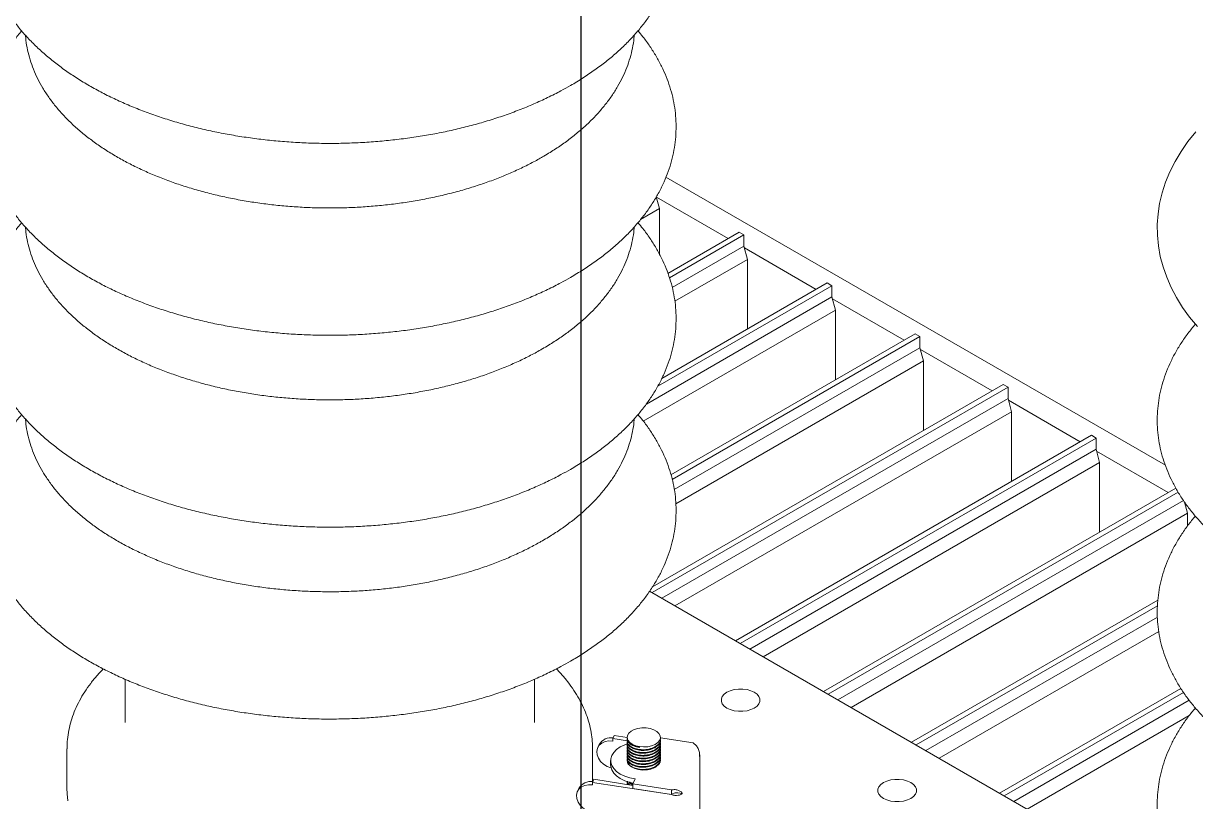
# Model space of a CAD drawing. Header units: millimetres. Extents: x 51507 to 66627, y -17810 to -7118.
# Drawn here: x 60665.9 to 61089.6, y -13692.5 to -13411.1 of the extents above; entities that cross this region are included whole.
import ezdxf

# ---------------------------------------------------------------- set-up
doc = ezdxf.new("R2010")
doc.units = ezdxf.units.MM
doc.header["$LTSCALE"] = 10
doc.layers.get('Defpoints').update_dxf_attribs({"lineweight": 25})
doc.layers.add('粗实线', color=4, linetype='Continuous', lineweight=18)

msp = doc.modelspace()

# ---------------------------------------------------------------- linework, layer by layer
at = {"layer": 'Defpoints'}
msp.add_line((60867.409, -7118.116), (60867.409, -17810.116), dxfattribs=at)
at = {"layer": '粗实线'}
for p, q in [((61078.681, -13570.902), (60898.165, -13466.692)), ((60895.803, -13478.068), (60894.668, -13473.814)), ((60894.699, -13473.929), (60920.652, -13488.911)), ((60895.803, -13478.068), (60889.018, -13481.985)), ((60895.803, -13494.566), (60895.803, -13478.068)), ((60924.653, -13486.602), (60898.869, -13501.487)), ((60926.35, -13487.582), (60899.451, -13503.11)), ((60926.35, -13487.582), (60924.653, -13486.602)), ((60926.35, -13491.664), (60926.35, -13487.582)), ((60926.35, -13491.664), (60900.439, -13506.622)), ((60927.622, -13496.437), (60926.35, -13491.664)), ((60926.519, -13492.298), (60952.472, -13507.281)), ((60927.622, -13496.437), (60901.379, -13511.587)), ((60927.622, -13521.626), (60927.622, -13496.437)), ((60958.169, -13505.951), (60895.207, -13542.298)), ((60956.472, -13504.971), (60896.648, -13539.507)), ((60958.169, -13505.951), (60956.472, -13504.971)), ((60958.169, -13510.033), (60958.169, -13505.951)), ((60958.169, -13510.033), (60891.078, -13548.765)), ((60959.442, -13514.806), (60958.169, -13510.033)), ((60958.339, -13510.668), (60984.291, -13525.65)), ((60959.442, -13514.806), (60889.961, -13554.917)), ((60959.442, -13539.995), (60959.442, -13514.806)), ((60988.292, -13523.34), (60899.973, -13574.326)), ((60989.989, -13524.32), (60988.292, -13523.34)), ((60989.989, -13524.32), (60900.436, -13576.018)), ((60989.989, -13528.403), (60989.989, -13524.32)), ((60989.989, -13528.403), (60901.177, -13579.673)), ((60991.262, -13533.176), (60989.989, -13528.403)), ((60990.158, -13529.037), (61016.111, -13544.019)), ((60991.262, -13533.176), (60901.739, -13584.856)), ((60991.262, -13558.364), (60991.262, -13533.176)), ((61021.809, -13542.689), (60893.124, -13616.978)), ((61020.112, -13541.709), (60893.298, -13614.917)), ((61021.809, -13542.689), (61020.112, -13541.709)), ((61021.809, -13546.772), (61021.809, -13542.689)), ((61021.809, -13546.772), (60896.66, -13619.019)), ((61023.082, -13551.545), (61021.809, -13546.772)), ((61021.978, -13547.406), (61047.931, -13562.388)), ((61023.082, -13551.545), (60901.43, -13621.773)), ((61023.082, -13576.733), (61023.082, -13551.545)), ((61051.932, -13560.079), (60923.247, -13634.367)), ((61053.629, -13561.058), (60924.944, -13635.347)), ((61053.629, -13561.058), (61051.932, -13560.079)), ((61053.629, -13565.141), (61053.629, -13561.058)), ((61053.629, -13565.141), (60928.48, -13637.388)), ((61054.902, -13569.914), (61053.629, -13565.141)), ((61053.798, -13565.775), (61079.751, -13580.757)), ((61054.902, -13569.914), (60933.25, -13640.142)), ((61054.902, -13595.102), (61054.902, -13569.914)), ((61082.462, -13579.193), (60955.066, -13652.736)), ((61083.327, -13580.652), (60956.763, -13653.716)), ((61085.223, -13583.641), (60960.3, -13655.757)), ((61086.721, -13588.283), (61085.637, -13584.218)), ((61086.721, -13588.283), (60965.07, -13658.511)), ((61086.721, -13592.797), (61086.721, -13588.283)), ((61088.277, -13729.637), (60892.24, -13616.467)), ((61075.978, -13619.674), (60986.886, -13671.105)), ((61075.836, -13621.715), (60988.583, -13672.085)), ((61075.811, -13625.812), (60992.119, -13674.126)), ((61076.308, -13631.033), (60996.89, -13676.88)), ((60702.653, -13648.311), (60702.655, -13663.988)), ((60850.655, -13663.988), (60850.657, -13648.314)), ((61084.291, -13651.613), (61018.706, -13689.475)), ((61085.217, -13653.038), (61020.403, -13690.454)), ((61087.289, -13655.924), (61023.939, -13692.496)), ((61087.342, -13661.402), (61028.709, -13695.249)), ((60702.655, -13663.887), (60702.655, -13663.988)), ((60874.059, -13671.935), (60873.542, -13673.05)), ((60878.984, -13669.779), (60879.502, -13668.663)), ((60878.984, -13669.779), (60878.984, -13670.677)), ((60884.252, -13670.593), (60878.984, -13669.779)), ((60884.151, -13669.383), (60879.502, -13668.663)), ((60884.151, -13669.341), (60884.151, -13669.554)), ((60884.151, -13669.806), (60884.151, -13670.575)), ((60884.151, -13670.827), (60884.151, -13671.595)), ((60884.151, -13671.847), (60884.151, -13672.616)), ((60896.151, -13670.064), (60896.151, -13669.341)), ((60908.021, -13671.36), (60896.151, -13669.524)), ((60896.151, -13671.085), (60896.151, -13670.316)), ((60896.151, -13672.106), (60896.151, -13671.337)), ((60681.655, -13673.522), (60681.655, -13673.629)), ((60681.655, -13673.629), (60681.655, -13687.713)), ((60871.655, -13673.629), (60871.654, -13673.373)), ((60871.655, -13685.339), (60871.655, -13673.629)), ((60884.151, -13672.868), (60884.151, -13673.637)), ((60884.151, -13673.889), (60884.151, -13674.657)), ((60884.151, -13674.909), (60884.151, -13675.678)), ((60884.151, -13675.93), (60884.151, -13676.699)), ((60888.599, -13672.687), (60888.599, -13672.939)), ((60896.151, -13673.126), (60896.151, -13672.358)), ((60896.151, -13674.147), (60896.151, -13673.378)), ((60896.151, -13675.168), (60896.151, -13674.399)), ((60896.151, -13676.188), (60896.151, -13675.42)), ((60896.151, -13677.209), (60896.151, -13676.44)), ((60910.284, -13676.235), (60910.371, -13675.606)), ((60910.393, -13705.409), (60910.393, -13675.607)), ((60878.151, -13677.68), (60878.151, -13679.313)), ((60884.151, -13676.951), (60884.151, -13677.68)), ((60896.151, -13677.68), (60896.151, -13677.461)), ((60872.151, -13684.5), (60871.633, -13685.615)), ((60886.217, -13686.675), (60872.151, -13684.5)), ((60886.217, -13686.156), (60887.046, -13684.372)), ((60866.709, -13687.771), (60866.191, -13688.886)), ((60871.633, -13685.615), (60871.633, -13686.513)), ((60900.153, -13690.026), (60871.633, -13685.615)), ((60884.151, -13685.313), (60884.151, -13685.885)), ((60884.151, -13686.137), (60884.151, -13686.356)), ((60884.227, -13686.367), (60884.254, -13686.141)), ((60886.135, -13686.218), (60885.116, -13685.589)), ((60886.217, -13686.156), (60886.217, -13687.789)), ((60900.153, -13688.312), (60886.217, -13686.156)), ((60900.153, -13689.945), (60886.217, -13687.789)), ((60900.153, -13688.312), (60900.153, -13689.945)), ((60901.852, -13689.376), (60902.408, -13689.361)), ((60904.072, -13689.618), (60902.408, -13689.361))]:
    msp.add_line(p, q, dxfattribs=at)
for points in [[(61089.649, -13450.297), (61086.854, -13453.795), (61084.36, -13457.38), (61082.176, -13461.04), (61080.306, -13464.762), (61078.757, -13468.533), (61077.528, -13472.341), (61076.622, -13476.173), (61076.036, -13480.018), (61075.77, -13483.866), (61075.821, -13487.71), (61076.187, -13491.54), (61076.866, -13495.347), (61077.856, -13499.124), (61079.157, -13502.865), (61080.766, -13506.562), (61082.682, -13510.207), (61084.904, -13513.79), (61087.426, -13517.303), (61090.244, -13520.735)], [(60930.097, -13653.017), (60931.075, -13653.725), (60931.755, -13654.54), (60932.104, -13655.422), (60932.104, -13656.327), (60931.755, -13657.209), (60931.075, -13658.025), (60930.097, -13658.732), (60928.872, -13659.296), (60927.46, -13659.689), (60925.931, -13659.89), (60924.364, -13659.89), (60922.836, -13659.689), (60921.423, -13659.296), (60920.198, -13658.732), (60919.221, -13658.025), (60918.54, -13657.209), (60918.192, -13656.327), (60918.192, -13655.422), (60918.54, -13654.54), (60919.221, -13653.725), (60920.198, -13653.017), (60921.423, -13652.453), (60922.836, -13652.06), (60924.364, -13651.859), (60925.931, -13651.859), (60927.46, -13652.06), (60928.872, -13652.453), (60930.097, -13653.017)], [(60888.599, -13672.687), (60890.089, -13672.805), (60891.583, -13672.705), (60892.987, -13672.394), (60894.213, -13671.891), (60895.183, -13671.228), (60895.838, -13670.446), (60896.135, -13669.595), (60896.057, -13668.728), (60895.607, -13667.899), (60894.814, -13667.162), (60893.729, -13666.561), (60892.418, -13666.134), (60890.966, -13665.91), (60889.462, -13665.901), (60888.001, -13666.108), (60886.676, -13666.518), (60885.569, -13667.106), (60884.75, -13667.834), (60884.27, -13668.657), (60884.16, -13669.523), (60884.426, -13670.377), (60885.052, -13671.167), (60885.999, -13671.841), (60887.206, -13672.359), (60888.599, -13672.687)], [(60878.984, -13670.677), (60877.538, -13670.608), (60876.183, -13670.853), (60875.006, -13671.398), (60874.08, -13672.206), (60873.465, -13673.228), (60873.198, -13674.398), (60873.297, -13675.642), (60873.757, -13676.883), (60874.546, -13678.041), (60875.617, -13679.043), (60876.9, -13679.825), (60878.281, -13680.33)], [(60887.046, -13684.372), (60885.08, -13683.959), (60883.269, -13683.355), (60881.666, -13682.579), (60880.322, -13681.654), (60879.276, -13680.608), (60878.56, -13679.473), (60878.197, -13678.284), (60878.197, -13677.076), (60878.56, -13675.887), (60879.276, -13674.753), (60880.322, -13673.707), (60881.666, -13672.782), (60883.269, -13672.006), (60884.244, -13671.65)], [(60886.344, -13685.883), (60885.08, -13685.592), (60883.269, -13684.988), (60881.666, -13684.212), (60880.322, -13683.287), (60879.276, -13682.241), (60878.56, -13681.106), (60878.197, -13679.917), (60878.151, -13679.313)], [(60884.151, -13677.68), (60884.325, -13678.506), (60884.864, -13679.317), (60885.735, -13680.025), (60886.884, -13680.585), (60888.238, -13680.963), (60889.712, -13681.135), (60891.214, -13681.089), (60891.466, -13681.06)], [(60896.034, -13678.362), (60896.096, -13678.15), (60896.151, -13677.68)], [(60986.666, -13685.674), (60987.643, -13686.381), (60988.323, -13687.196), (60988.672, -13688.079), (60988.672, -13688.983), (60988.323, -13689.866), (60987.643, -13690.681), (60986.666, -13691.388), (60985.44, -13691.953), (60984.028, -13692.345), (60982.5, -13692.547), (60980.932, -13692.547), (60979.404, -13692.345), (60977.992, -13691.953), (60976.766, -13691.388), (60975.789, -13690.681), (60975.109, -13689.866), (60974.76, -13688.983), (60974.76, -13688.079), (60975.109, -13687.196), (60975.789, -13686.381), (60976.766, -13685.674), (60977.992, -13685.109), (60979.404, -13684.717), (60980.932, -13684.515), (60982.5, -13684.515), (60984.028, -13684.717), (60985.44, -13685.109), (60986.666, -13685.674)], [(60681.655, -13687.713), (60681.724, -13689.804), (60681.983, -13692.268)], [(60871.633, -13686.513), (60870.188, -13686.444), (60868.833, -13686.69), (60867.656, -13687.234), (60866.73, -13688.042), (60866.114, -13689.064), (60865.848, -13690.234), (60865.947, -13691.479), (60866.406, -13692.719), (60867.196, -13693.877), (60868.266, -13694.879), (60869.55, -13695.661), (60870.965, -13696.175), (60872.422, -13696.388), (60873.83, -13696.286), (60875.098, -13695.875)]]:
    msp.add_lwpolyline(points, dxfattribs=at)
for centre in [(60878.282, -13674.262), (60870.931, -13690.098)]:
    msp.add_arc(centre, 4.821, 80.1327, 151.1404, dxfattribs=at)
for points, knots in [([(60665.26, -13344.342), (60664.351, -13345.449), (60662.495, -13347.709), (60660.055, -13351.248), (60657.865, -13354.906), (60655.996, -13358.63), (60654.444, -13362.403), (60653.214, -13366.213), (60652.306, -13370.049), (60651.72, -13373.898), (60651.453, -13377.752), (60651.504, -13381.6), (60651.87, -13385.434), (60652.551, -13389.247), (60653.543, -13393.028), (60654.845, -13396.773), (60656.457, -13400.472), (60658.375, -13404.119), (60660.597, -13407.704), (60663.121, -13411.217), (60665.94, -13414.649), (60669.048, -13417.989), (60672.436, -13421.227), (60676.095, -13424.354), (60680.014, -13427.36), (60684.18, -13430.238), (60688.581, -13432.979), (60693.205, -13435.577), (60698.038, -13438.027), (60703.067, -13440.322), (60708.278, -13442.458), (60713.658, -13444.431), (60719.193, -13446.237), (60724.868, -13447.872), (60730.671, -13449.333), (60736.586, -13450.618), (60742.598, -13451.723), (60748.694, -13452.647), (60754.858, -13453.387), (60761.075, -13453.944), (60767.33, -13454.314), (60773.608, -13454.498), (60779.892, -13454.495), (60786.169, -13454.305), (60792.423, -13453.93), (60798.638, -13453.368), (60804.799, -13452.622), (60810.891, -13451.693), (60816.9, -13450.582), (60822.81, -13449.293), (60828.608, -13447.827), (60834.278, -13446.187), (60839.808, -13444.377), (60845.184, -13442.399), (60850.392, -13440.258), (60855.415, -13437.955), (60859.821, -13435.727), (60862.485, -13434.223), (60863.608, -13433.588)], [0, 0, 0, 0, 4.9995455, 10.2066727, 15.3839437, 20.5269825, 25.6331227, 30.7020079, 35.735938, 40.7398824, 45.7211612, 50.6888576, 55.6525035, 60.6195435, 65.5998757, 70.6021819, 75.6332731, 80.6976369, 85.7972423, 90.93163, 96.09827, 101.2931155, 106.5112434, 111.7474643, 116.9968142, 122.2548829, 127.5179845, 132.783198, 138.047745, 143.3102366, 148.5697746, 153.8258409, 159.0782071, 164.3268606, 169.5719458, 174.813719, 180.0525148, 185.2887216, 190.5227639, 195.75509, 200.9861636, 206.2164586, 211.4464549, 216.6766343, 221.9073244, 227.1390136, 232.3721903, 237.6073411, 242.8449463, 248.0854754, 253.3293775, 258.5770696, 263.828918, 269.0852132, 274.3461348, 279.6117051, 284.8817274, 288.7296523, 288.7296523, 288.7296523, 288.7296523]), ([(60863.608, -13433.588), (60864.41, -13433.118), (60866.725, -13431.76), (60870.382, -13429.402), (60874.496, -13426.475), (60878.36, -13423.412), (60881.965, -13420.226), (60885.297, -13416.922), (60888.347, -13413.51), (60891.105, -13410.001), (60893.559, -13406.406), (60895.704, -13402.736), (60897.534, -13399.006), (60899.043, -13395.227), (60900.232, -13391.413), (60901.098, -13387.575), (60901.643, -13383.725), (60901.869, -13379.871), (60901.777, -13376.024), (60901.369, -13372.192), (60900.649, -13368.384), (60899.616, -13364.606), (60898.274, -13360.867), (60896.622, -13357.174), (60894.667, -13353.534), (60892.396, -13349.962), (60890.194, -13346.899), (60888.638, -13345.073), (60888.042, -13344.375)], [0, 0, 0, 0, 2.3404806, 6.7620967, 11.185764, 15.6078559, 20.0256525, 24.4357274, 28.8339925, 33.215869, 37.5766143, 41.9118049, 46.217926, 50.4929685, 54.7369109, 58.9519757, 63.1426025, 67.3151489, 71.4773734, 75.6369502, 79.8004788, 83.9761581, 88.1710888, 92.390744, 96.6386159, 100.9160818, 105.2225114, 107.889871, 107.889871, 107.889871, 107.889871]), ([(60665.26, -13413.748), (60664.351, -13414.855), (60662.495, -13417.115), (60660.055, -13420.654), (60657.865, -13424.312), (60655.996, -13428.036), (60654.444, -13431.809), (60653.214, -13435.619), (60652.306, -13439.454), (60651.72, -13443.304), (60651.453, -13447.157), (60651.504, -13451.006), (60651.87, -13454.84), (60652.551, -13458.652), (60653.543, -13462.434), (60654.845, -13466.179), (60656.457, -13469.878), (60658.375, -13473.525), (60660.597, -13477.11), (60663.121, -13480.623), (60665.94, -13484.055), (60669.048, -13487.395), (60672.436, -13490.633), (60676.095, -13493.76), (60680.014, -13496.766), (60684.18, -13499.644), (60688.581, -13502.385), (60693.205, -13504.983), (60698.038, -13507.433), (60703.067, -13509.728), (60708.278, -13511.864), (60713.658, -13513.837), (60719.193, -13515.643), (60724.868, -13517.278), (60730.671, -13518.739), (60736.586, -13520.024), (60742.598, -13521.129), (60748.694, -13522.053), (60754.858, -13522.793), (60761.075, -13523.35), (60767.33, -13523.72), (60773.608, -13523.904), (60779.892, -13523.901), (60786.169, -13523.711), (60792.423, -13523.335), (60798.638, -13522.774), (60804.799, -13522.028), (60810.891, -13521.099), (60816.9, -13519.988), (60822.81, -13518.699), (60828.608, -13517.233), (60834.278, -13515.593), (60839.808, -13513.783), (60845.184, -13511.805), (60850.392, -13509.664), (60855.415, -13507.361), (60859.821, -13505.133), (60862.485, -13503.629), (60863.608, -13502.994)], [0, 0, 0, 0, 4.9995455, 10.2066727, 15.3839437, 20.5269825, 25.6331227, 30.7020079, 35.735938, 40.7398824, 45.7211612, 50.6888576, 55.6525035, 60.6195435, 65.5998757, 70.6021819, 75.6332731, 80.6976369, 85.7972423, 90.93163, 96.09827, 101.2931155, 106.5112434, 111.7474643, 116.9968142, 122.2548829, 127.5179845, 132.783198, 138.047745, 143.3102366, 148.5697746, 153.8258409, 159.0782071, 164.3268606, 169.5719458, 174.813719, 180.0525148, 185.2887216, 190.5227639, 195.75509, 200.9861636, 206.2164586, 211.4464549, 216.6766343, 221.9073244, 227.1390136, 232.3721903, 237.6073411, 242.8449463, 248.0854754, 253.3293775, 258.5770696, 263.828918, 269.0852132, 274.3461348, 279.6117051, 284.8817274, 288.7296523, 288.7296523, 288.7296523, 288.7296523]), ([(60666.657, -13415.351), (60666.699, -13415.964), (60666.823, -13417.762), (60667.372, -13420.726), (60668.277, -13424.232), (60669.509, -13427.701), (60671.046, -13431.125), (60672.889, -13434.495), (60675.034, -13437.803), (60677.478, -13441.037), (60680.213, -13444.188), (60683.231, -13447.245), (60686.524, -13450.197), (60690.08, -13453.036), (60693.887, -13455.753), (60697.934, -13458.339), (60702.207, -13460.787), (60706.692, -13463.091), (60711.376, -13465.245), (60716.245, -13467.243), (60721.284, -13469.08), (60726.478, -13470.753), (60731.814, -13472.257), (60737.275, -13473.589), (60742.846, -13474.745), (60748.512, -13475.722), (60754.257, -13476.52), (60760.064, -13477.134), (60765.917, -13477.565), (60771.8, -13477.811), (60777.697, -13477.871), (60783.591, -13477.745), (60789.465, -13477.434), (60795.304, -13476.938), (60801.09, -13476.259), (60806.808, -13475.398), (60812.441, -13474.357), (60817.974, -13473.139), (60823.391, -13471.747), (60828.678, -13470.183), (60833.819, -13468.452), (60838.8, -13466.557), (60843.607, -13464.504), (60848.142, -13462.333), (60851.408, -13460.599), (60853.139, -13459.608), (60853.52, -13459.391)], [0, 0, 0, 0, 2.5345132, 7.4319231, 12.3397852, 17.2662202, 22.217333, 27.1967495, 32.2055216, 37.242389, 42.304317, 47.3871732, 52.4863947, 57.5975311, 62.7166091, 67.8403198, 72.9660653, 78.0914851, 83.2153166, 88.3368088, 93.4555446, 98.5713564, 103.6842578, 108.7943916, 113.9019904, 119.0073481, 124.1107988, 129.2127036, 134.3134401, 139.4133967, 144.5129685, 149.6125546, 154.7124664, 159.8130642, 164.9147522, 170.0179336, 175.1230074, 180.2303636, 185.3403765, 190.4533924, 195.5697141, 200.6895765, 205.8131138, 210.9403144, 215.7990867, 217.1680318, 217.1680318, 217.1680318, 217.1680318]), ([(60853.52, -13459.391), (60854.264, -13458.953), (60856.419, -13457.688), (60859.811, -13455.487), (60863.609, -13452.75), (60867.155, -13449.884), (60870.439, -13446.9), (60873.449, -13443.807), (60876.175, -13440.612), (60878.607, -13437.328), (60880.735, -13433.967), (60882.553, -13430.539), (60884.054, -13427.059), (60885.242, -13423.54), (60886.087, -13419.993), (60886.558, -13417.25), (60886.642, -13415.691), (60886.661, -13415.325)], [0, 0, 0, 0, 2.2202207, 6.4222145, 10.6259646, 14.828522, 19.027634, 23.2204114, 27.4033591, 31.5725352, 35.7238732, 39.8536728, 43.9592094, 48.0393464, 52.095003, 56.1293431, 57.3676995, 57.3676995, 57.3676995, 57.3676995]), ([(60863.608, -13502.994), (60864.41, -13502.524), (60866.725, -13501.166), (60870.382, -13498.808), (60874.496, -13495.881), (60878.36, -13492.818), (60881.965, -13489.632), (60885.297, -13486.328), (60888.347, -13482.916), (60891.105, -13479.407), (60893.559, -13475.812), (60895.704, -13472.142), (60897.534, -13468.412), (60899.043, -13464.633), (60900.232, -13460.819), (60901.098, -13456.981), (60901.643, -13453.131), (60901.869, -13449.277), (60901.777, -13445.43), (60901.369, -13441.598), (60900.649, -13437.79), (60899.616, -13434.012), (60898.274, -13430.273), (60896.622, -13426.58), (60894.667, -13422.94), (60892.396, -13419.368), (60890.194, -13416.305), (60888.638, -13414.479), (60888.042, -13413.781)], [0, 0, 0, 0, 2.3404806, 6.7620967, 11.185764, 15.6078559, 20.0256525, 24.4357274, 28.8339925, 33.215869, 37.5766143, 41.9118049, 46.217926, 50.4929685, 54.7369109, 58.9519757, 63.1426025, 67.3151489, 71.4773734, 75.6369502, 79.8004788, 83.9761581, 88.1710888, 92.390744, 96.6386159, 100.9160818, 105.2225114, 107.889871, 107.889871, 107.889871, 107.889871]), ([(60665.26, -13483.154), (60664.351, -13484.261), (60662.495, -13486.521), (60660.055, -13490.059), (60657.865, -13493.718), (60655.996, -13497.442), (60654.444, -13501.215), (60653.214, -13505.025), (60652.306, -13508.86), (60651.72, -13512.71), (60651.453, -13516.563), (60651.504, -13520.412), (60651.87, -13524.246), (60652.551, -13528.058), (60653.543, -13531.84), (60654.845, -13535.585), (60656.457, -13539.284), (60658.375, -13542.931), (60660.597, -13546.516), (60663.121, -13550.029), (60665.94, -13553.461), (60669.048, -13556.801), (60672.436, -13560.039), (60676.095, -13563.166), (60680.014, -13566.172), (60684.18, -13569.05), (60688.581, -13571.791), (60693.205, -13574.389), (60698.038, -13576.839), (60703.067, -13579.134), (60708.278, -13581.27), (60713.658, -13583.243), (60719.193, -13585.049), (60724.868, -13586.684), (60730.671, -13588.145), (60736.586, -13589.43), (60742.598, -13590.535), (60748.694, -13591.459), (60754.858, -13592.199), (60761.075, -13592.755), (60767.33, -13593.126), (60773.608, -13593.31), (60779.892, -13593.307), (60786.169, -13593.117), (60792.423, -13592.741), (60798.638, -13592.18), (60804.799, -13591.434), (60810.891, -13590.505), (60816.9, -13589.394), (60822.81, -13588.105), (60828.608, -13586.639), (60834.278, -13584.999), (60839.808, -13583.189), (60845.184, -13581.211), (60850.392, -13579.07), (60855.415, -13576.767), (60859.821, -13574.539), (60862.485, -13573.035), (60863.608, -13572.4)], [0, 0, 0, 0, 4.9995455, 10.2066727, 15.3839437, 20.5269825, 25.6331227, 30.7020079, 35.735938, 40.7398824, 45.7211612, 50.6888576, 55.6525035, 60.6195435, 65.5998757, 70.6021819, 75.6332731, 80.6976369, 85.7972423, 90.93163, 96.09827, 101.2931155, 106.5112434, 111.7474643, 116.9968142, 122.2548829, 127.5179845, 132.783198, 138.047745, 143.3102366, 148.5697746, 153.8258409, 159.0782071, 164.3268606, 169.5719458, 174.813719, 180.0525148, 185.2887216, 190.5227639, 195.75509, 200.9861636, 206.2164586, 211.4464549, 216.6766343, 221.9073244, 227.1390136, 232.3721903, 237.6073411, 242.8449463, 248.0854754, 253.3293775, 258.5770696, 263.828918, 269.0852132, 274.3461348, 279.6117051, 284.8817274, 288.7296523, 288.7296523, 288.7296523, 288.7296523]), ([(60666.657, -13484.757), (60666.699, -13485.37), (60666.823, -13487.168), (60667.372, -13490.132), (60668.277, -13493.638), (60669.509, -13497.107), (60671.046, -13500.531), (60672.889, -13503.901), (60675.034, -13507.209), (60677.478, -13510.443), (60680.213, -13513.594), (60683.231, -13516.651), (60686.524, -13519.603), (60690.08, -13522.442), (60693.887, -13525.159), (60697.934, -13527.745), (60702.207, -13530.193), (60706.692, -13532.497), (60711.376, -13534.651), (60716.245, -13536.649), (60721.284, -13538.486), (60726.478, -13540.159), (60731.814, -13541.663), (60737.275, -13542.995), (60742.846, -13544.151), (60748.512, -13545.128), (60754.257, -13545.926), (60760.064, -13546.54), (60765.917, -13546.971), (60771.8, -13547.217), (60777.697, -13547.277), (60783.591, -13547.151), (60789.465, -13546.84), (60795.304, -13546.344), (60801.09, -13545.665), (60806.808, -13544.804), (60812.441, -13543.763), (60817.974, -13542.545), (60823.391, -13541.153), (60828.678, -13539.589), (60833.819, -13537.858), (60838.8, -13535.963), (60843.607, -13533.91), (60848.142, -13531.739), (60851.408, -13530.005), (60853.139, -13529.014), (60853.52, -13528.797)], [0, 0, 0, 0, 2.5345132, 7.4319231, 12.3397852, 17.2662202, 22.217333, 27.1967495, 32.2055216, 37.242389, 42.304317, 47.3871732, 52.4863947, 57.5975311, 62.7166091, 67.8403198, 72.9660653, 78.0914851, 83.2153166, 88.3368088, 93.4555446, 98.5713564, 103.6842578, 108.7943916, 113.9019904, 119.0073481, 124.1107988, 129.2127036, 134.3134401, 139.4133967, 144.5129685, 149.6125546, 154.7124664, 159.8130642, 164.9147522, 170.0179336, 175.1230074, 180.2303636, 185.3403765, 190.4533924, 195.5697141, 200.6895765, 205.8131138, 210.9403144, 215.7990867, 217.1680318, 217.1680318, 217.1680318, 217.1680318]), ([(60853.52, -13528.797), (60854.264, -13528.359), (60856.419, -13527.094), (60859.811, -13524.893), (60863.609, -13522.156), (60867.155, -13519.29), (60870.439, -13516.306), (60873.449, -13513.212), (60876.175, -13510.018), (60878.607, -13506.734), (60880.735, -13503.373), (60882.553, -13499.945), (60884.054, -13496.465), (60885.242, -13492.946), (60886.087, -13489.399), (60886.558, -13486.656), (60886.642, -13485.097), (60886.661, -13484.731)], [0, 0, 0, 0, 2.2202207, 6.4222145, 10.6259646, 14.828522, 19.027634, 23.2204114, 27.4033591, 31.5725352, 35.7238732, 39.8536728, 43.9592094, 48.0393464, 52.095003, 56.1293431, 57.3676995, 57.3676995, 57.3676995, 57.3676995]), ([(60863.608, -13572.4), (60864.41, -13571.93), (60866.725, -13570.572), (60870.382, -13568.214), (60874.496, -13565.287), (60878.36, -13562.224), (60881.965, -13559.038), (60885.297, -13555.734), (60888.347, -13552.322), (60891.105, -13548.813), (60893.559, -13545.218), (60895.704, -13541.548), (60897.534, -13537.818), (60899.043, -13534.039), (60900.232, -13530.225), (60901.098, -13526.387), (60901.643, -13522.537), (60901.869, -13518.683), (60901.777, -13514.836), (60901.369, -13511.004), (60900.649, -13507.196), (60899.616, -13503.418), (60898.274, -13499.679), (60896.622, -13495.986), (60894.667, -13492.346), (60892.396, -13488.774), (60890.194, -13485.711), (60888.638, -13483.885), (60888.042, -13483.186)], [0, 0, 0, 0, 2.3404806, 6.7620967, 11.185764, 15.6078559, 20.0256525, 24.4357274, 28.8339925, 33.215869, 37.5766143, 41.9118049, 46.217926, 50.4929685, 54.7369109, 58.9519757, 63.1426025, 67.3151489, 71.4773734, 75.6369502, 79.8004788, 83.9761581, 88.1710888, 92.390744, 96.6386159, 100.9160818, 105.2225114, 107.889871, 107.889871, 107.889871, 107.889871]), ([(61089.525, -13519.858), (61088.615, -13520.965), (61086.759, -13523.226), (61084.319, -13526.764), (61082.129, -13530.423), (61080.26, -13534.146), (61078.708, -13537.919), (61077.478, -13541.73), (61076.57, -13545.565), (61075.984, -13549.414), (61075.717, -13553.268), (61075.768, -13557.116), (61076.135, -13560.951), (61076.815, -13564.763), (61077.807, -13568.545), (61079.109, -13572.289), (61080.721, -13575.989), (61082.639, -13579.635), (61084.862, -13583.22), (61087.385, -13586.733), (61090.204, -13590.165), (61093.312, -13593.505), (61096.7, -13596.744), (61100.359, -13599.87), (61104.278, -13602.877), (61108.444, -13605.754), (61112.845, -13608.495), (61117.469, -13611.094), (61122.302, -13613.543), (61127.331, -13615.839), (61132.542, -13617.975), (61137.922, -13619.948), (61143.457, -13621.753), (61149.132, -13623.388), (61154.935, -13624.85), (61160.85, -13626.134), (61166.862, -13627.239), (61172.958, -13628.163), (61179.122, -13628.904), (61185.339, -13629.46), (61191.594, -13629.83), (61197.872, -13630.014), (61204.157, -13630.012), (61210.433, -13629.822), (61216.687, -13629.446), (61222.902, -13628.884), (61229.063, -13628.138), (61235.155, -13627.209), (61241.164, -13626.099), (61247.074, -13624.81), (61252.872, -13623.344), (61258.542, -13621.704), (61264.072, -13619.894), (61269.448, -13617.916), (61274.656, -13615.775), (61279.679, -13613.472), (61284.085, -13611.243), (61286.749, -13609.739), (61287.873, -13609.105)], [0, 0, 0, 0, 4.9995455, 10.2066727, 15.3839437, 20.5269825, 25.6331227, 30.7020079, 35.735938, 40.7398824, 45.7211612, 50.6888576, 55.6525035, 60.6195435, 65.5998757, 70.6021819, 75.6332731, 80.6976369, 85.7972423, 90.93163, 96.09827, 101.2931155, 106.5112434, 111.7474643, 116.9968142, 122.2548829, 127.5179845, 132.783198, 138.047745, 143.3102366, 148.5697746, 153.8258409, 159.0782071, 164.3268606, 169.5719458, 174.813719, 180.0525148, 185.2887216, 190.5227639, 195.75509, 200.9861636, 206.2164586, 211.4464549, 216.6766343, 221.9073244, 227.1390136, 232.3721903, 237.6073411, 242.8449463, 248.0854754, 253.3293775, 258.5770696, 263.828918, 269.0852132, 274.3461348, 279.6117051, 284.8817274, 288.7296523, 288.7296523, 288.7296523, 288.7296523]), ([(60665.26, -13552.56), (60664.351, -13553.667), (60662.495, -13555.927), (60660.055, -13559.465), (60657.865, -13563.124), (60655.996, -13566.848), (60654.444, -13570.621), (60653.214, -13574.431), (60652.306, -13578.266), (60651.72, -13582.116), (60651.453, -13585.969), (60651.504, -13589.818), (60651.87, -13593.652), (60652.551, -13597.464), (60653.543, -13601.246), (60654.845, -13604.991), (60656.457, -13608.69), (60658.375, -13612.337), (60660.597, -13615.921), (60663.121, -13619.435), (60665.94, -13622.867), (60669.048, -13626.207), (60672.436, -13629.445), (60676.095, -13632.572), (60680.014, -13635.578), (60684.18, -13638.456), (60688.581, -13641.197), (60693.205, -13643.795), (60698.038, -13646.245), (60703.067, -13648.54), (60708.278, -13650.676), (60713.658, -13652.649), (60719.193, -13654.455), (60724.868, -13656.09), (60730.671, -13657.551), (60736.586, -13658.835), (60742.598, -13659.941), (60748.694, -13660.865), (60754.858, -13661.605), (60761.075, -13662.161), (60767.33, -13662.532), (60773.608, -13662.716), (60779.892, -13662.713), (60786.169, -13662.523), (60792.423, -13662.147), (60798.638, -13661.586), (60804.799, -13660.84), (60810.891, -13659.911), (60816.9, -13658.8), (60822.81, -13657.511), (60828.608, -13656.045), (60834.278, -13654.405), (60839.808, -13652.595), (60845.184, -13650.617), (60850.392, -13648.476), (60855.415, -13646.173), (60859.821, -13643.945), (60862.485, -13642.441), (60863.608, -13641.806)], [0, 0, 0, 0, 4.9995455, 10.2066727, 15.3839437, 20.5269825, 25.6331227, 30.7020079, 35.735938, 40.7398824, 45.7211612, 50.6888576, 55.6525035, 60.6195435, 65.5998757, 70.6021819, 75.6332731, 80.6976369, 85.7972423, 90.93163, 96.09827, 101.2931155, 106.5112434, 111.7474643, 116.9968142, 122.2548829, 127.5179845, 132.783198, 138.047745, 143.3102366, 148.5697746, 153.8258409, 159.0782071, 164.3268606, 169.5719458, 174.813719, 180.0525148, 185.2887216, 190.5227639, 195.75509, 200.9861636, 206.2164586, 211.4464549, 216.6766343, 221.9073244, 227.1390136, 232.3721903, 237.6073411, 242.8449463, 248.0854754, 253.3293775, 258.5770696, 263.828918, 269.0852132, 274.3461348, 279.6117051, 284.8817274, 288.7296523, 288.7296523, 288.7296523, 288.7296523]), ([(60863.608, -13641.806), (60864.41, -13641.336), (60866.725, -13639.978), (60870.382, -13637.62), (60874.496, -13634.692), (60878.36, -13631.63), (60881.965, -13628.444), (60885.297, -13625.14), (60888.347, -13621.728), (60891.105, -13618.219), (60893.559, -13614.624), (60895.704, -13610.954), (60897.534, -13607.224), (60899.043, -13603.445), (60900.232, -13599.631), (60901.098, -13595.793), (60901.643, -13591.943), (60901.869, -13588.089), (60901.777, -13584.242), (60901.369, -13580.41), (60900.649, -13576.602), (60899.616, -13572.824), (60898.274, -13569.085), (60896.622, -13565.392), (60894.667, -13561.752), (60892.396, -13558.18), (60890.194, -13555.116), (60888.638, -13553.291), (60888.042, -13552.592)], [0, 0, 0, 0, 2.3404806, 6.7620967, 11.185764, 15.6078559, 20.0256525, 24.4357274, 28.8339925, 33.215869, 37.5766143, 41.9118049, 46.217926, 50.4929685, 54.7369109, 58.9519757, 63.1426025, 67.3151489, 71.4773734, 75.6369502, 79.8004788, 83.9761581, 88.1710888, 92.390744, 96.6386159, 100.9160818, 105.2225114, 107.889871, 107.889871, 107.889871, 107.889871]), ([(60666.657, -13554.163), (60666.699, -13554.776), (60666.823, -13556.574), (60667.372, -13559.538), (60668.277, -13563.044), (60669.509, -13566.513), (60671.046, -13569.937), (60672.889, -13573.307), (60675.034, -13576.615), (60677.478, -13579.849), (60680.213, -13583), (60683.231, -13586.056), (60686.524, -13589.009), (60690.08, -13591.848), (60693.887, -13594.564), (60697.934, -13597.151), (60702.207, -13599.599), (60706.692, -13601.903), (60711.376, -13604.057), (60716.245, -13606.055), (60721.284, -13607.892), (60726.478, -13609.565), (60731.814, -13611.069), (60737.275, -13612.401), (60742.846, -13613.557), (60748.512, -13614.534), (60754.257, -13615.332), (60760.064, -13615.946), (60765.917, -13616.377), (60771.8, -13616.622), (60777.697, -13616.683), (60783.591, -13616.557), (60789.465, -13616.246), (60795.304, -13615.75), (60801.09, -13615.071), (60806.808, -13614.21), (60812.441, -13613.169), (60817.974, -13611.951), (60823.391, -13610.559), (60828.678, -13608.995), (60833.819, -13607.264), (60838.8, -13605.369), (60843.607, -13603.315), (60848.142, -13601.145), (60851.408, -13599.411), (60853.139, -13598.42), (60853.52, -13598.203)], [0, 0, 0, 0, 2.5345132, 7.4319231, 12.3397852, 17.2662202, 22.217333, 27.1967495, 32.2055216, 37.242389, 42.304317, 47.3871732, 52.4863947, 57.5975311, 62.7166091, 67.8403198, 72.9660653, 78.0914851, 83.2153166, 88.3368088, 93.4555446, 98.5713564, 103.6842578, 108.7943916, 113.9019904, 119.0073481, 124.1107988, 129.2127036, 134.3134401, 139.4133967, 144.5129685, 149.6125546, 154.7124664, 159.8130642, 164.9147522, 170.0179336, 175.1230074, 180.2303636, 185.3403765, 190.4533924, 195.5697141, 200.6895765, 205.8131138, 210.9403144, 215.7990867, 217.1680318, 217.1680318, 217.1680318, 217.1680318]), ([(60853.52, -13598.203), (60854.264, -13597.765), (60856.419, -13596.5), (60859.811, -13594.299), (60863.609, -13591.562), (60867.155, -13588.696), (60870.439, -13585.712), (60873.449, -13582.618), (60876.175, -13579.424), (60878.607, -13576.14), (60880.735, -13572.779), (60882.553, -13569.351), (60884.054, -13565.871), (60885.242, -13562.352), (60886.087, -13558.805), (60886.558, -13556.062), (60886.642, -13554.503), (60886.661, -13554.137)], [0, 0, 0, 0, 2.2202207, 6.4222145, 10.6259646, 14.828522, 19.027634, 23.2204114, 27.4033591, 31.5725352, 35.7238732, 39.8536728, 43.9592094, 48.0393464, 52.095003, 56.1293431, 57.3676995, 57.3676995, 57.3676995, 57.3676995]), ([(61089.525, -13589.264), (61088.615, -13590.371), (61086.759, -13592.632), (61084.319, -13596.17), (61082.129, -13599.829), (61080.26, -13603.552), (61078.708, -13607.325), (61077.478, -13611.136), (61076.57, -13614.971), (61075.984, -13618.82), (61075.717, -13622.674), (61075.768, -13626.522), (61076.135, -13630.357), (61076.815, -13634.169), (61077.807, -13637.951), (61079.109, -13641.695), (61080.721, -13645.395), (61082.639, -13649.041), (61084.862, -13652.626), (61087.385, -13656.139), (61090.204, -13659.571), (61093.312, -13662.911), (61096.7, -13666.15), (61100.359, -13669.276), (61104.278, -13672.283), (61108.444, -13675.16), (61112.845, -13677.901), (61117.469, -13680.5), (61122.302, -13682.949), (61127.331, -13685.244), (61132.542, -13687.381), (61137.922, -13689.354), (61143.457, -13691.159), (61149.132, -13692.794), (61154.935, -13694.256), (61160.85, -13695.54), (61166.862, -13696.645), (61172.958, -13697.569), (61179.122, -13698.31), (61185.339, -13698.866), (61191.594, -13699.236), (61197.872, -13699.42), (61204.157, -13699.418), (61210.433, -13699.228), (61216.687, -13698.852), (61222.902, -13698.29), (61229.063, -13697.544), (61235.155, -13696.615), (61241.164, -13695.505), (61247.074, -13694.216), (61252.872, -13692.75), (61258.542, -13691.11), (61264.072, -13689.3), (61269.448, -13687.322), (61274.656, -13685.181), (61279.679, -13682.878), (61284.085, -13680.649), (61286.749, -13679.145), (61287.873, -13678.511)], [0, 0, 0, 0, 4.9995455, 10.2066727, 15.3839437, 20.5269825, 25.6331227, 30.7020079, 35.735938, 40.7398824, 45.7211612, 50.6888576, 55.6525035, 60.6195435, 65.5998757, 70.6021819, 75.6332731, 80.6976369, 85.7972423, 90.93163, 96.09827, 101.2931155, 106.5112434, 111.7474643, 116.9968142, 122.2548829, 127.5179845, 132.783198, 138.047745, 143.3102366, 148.5697746, 153.8258409, 159.0782071, 164.3268606, 169.5719458, 174.813719, 180.0525148, 185.2887216, 190.5227639, 195.75509, 200.9861636, 206.2164586, 211.4464549, 216.6766343, 221.9073244, 227.1390136, 232.3721903, 237.6073411, 242.8449463, 248.0854754, 253.3293775, 258.5770696, 263.828918, 269.0852132, 274.3461348, 279.6117051, 284.8817274, 288.7296523, 288.7296523, 288.7296523, 288.7296523]), ([(60694.781, -13644.551), (60694.069, -13645.285), (60692.424, -13646.981), (60690.178, -13649.763), (60688.002, -13652.862), (60686.143, -13656.039), (60684.597, -13659.275), (60683.372, -13662.556), (60682.462, -13665.869), (60681.897, -13669.2), (60681.642, -13671.752), (60681.68, -13673.188), (60681.688, -13673.511)], [0, 0, 0, 0, 2.8073039, 6.4840935, 10.1444877, 13.7838841, 17.3984805, 20.9860886, 24.5468238, 28.0834633, 31.6013522, 32.6226368, 32.6226368, 32.6226368, 32.6226368]), ([(60871.625, -13673.346), (60871.612, -13672.51), (60871.584, -13670.566), (60871.167, -13667.524), (60870.44, -13664.237), (60869.392, -13660.985), (60868.039, -13657.777), (60866.377, -13654.621), (60864.417, -13651.525), (60862.141, -13648.509), (60860.172, -13646.18), (60858.872, -13644.897), (60858.523, -13644.553)], [0, 0, 0, 0, 2.6437344, 6.1480235, 9.6568722, 13.1784334, 16.7192827, 20.2837863, 23.8738198, 27.4888759, 31.1265159, 32.4601897, 32.4601897, 32.4601897, 32.4601897]), ([(61089.525, -13658.67), (61088.615, -13659.777), (61086.759, -13662.038), (61084.319, -13665.576), (61082.129, -13669.235), (61080.26, -13672.958), (61078.708, -13676.731), (61077.478, -13680.542), (61076.57, -13684.377), (61075.984, -13688.226), (61075.717, -13692.08), (61075.768, -13695.928), (61076.135, -13699.763), (61076.815, -13703.575), (61077.807, -13707.357), (61079.109, -13711.101), (61080.721, -13714.801), (61082.639, -13718.447), (61084.862, -13722.032), (61087.385, -13725.545), (61090.204, -13728.977), (61093.312, -13732.317), (61096.7, -13735.556), (61100.359, -13738.682), (61104.278, -13741.689), (61108.444, -13744.566), (61112.845, -13747.307), (61117.469, -13749.906), (61122.302, -13752.355), (61127.331, -13754.65), (61132.542, -13756.787), (61137.922, -13758.76), (61143.457, -13760.565), (61149.132, -13762.2), (61154.935, -13763.662), (61160.85, -13764.946), (61166.862, -13766.051), (61172.958, -13766.975), (61179.122, -13767.716), (61185.339, -13768.272), (61191.594, -13768.642), (61197.872, -13768.826), (61204.157, -13768.823), (61210.433, -13768.634), (61216.687, -13768.258), (61222.902, -13767.696), (61229.063, -13766.95), (61235.155, -13766.021), (61241.164, -13764.911), (61247.074, -13763.621), (61252.872, -13762.156), (61258.542, -13760.516), (61264.072, -13758.706), (61269.448, -13756.728), (61274.656, -13754.587), (61279.679, -13752.284), (61284.085, -13750.055), (61286.749, -13748.551), (61287.873, -13747.917)], [0, 0, 0, 0, 4.9995455, 10.2066727, 15.3839437, 20.5269825, 25.6331227, 30.7020079, 35.735938, 40.7398824, 45.7211612, 50.6888576, 55.6525035, 60.6195435, 65.5998757, 70.6021819, 75.6332731, 80.6976369, 85.7972423, 90.93163, 96.09827, 101.2931155, 106.5112434, 111.7474643, 116.9968142, 122.2548829, 127.5179845, 132.783198, 138.047745, 143.3102366, 148.5697746, 153.8258409, 159.0782071, 164.3268606, 169.5719458, 174.813719, 180.0525148, 185.2887216, 190.5227639, 195.75509, 200.9861636, 206.2164586, 211.4464549, 216.6766343, 221.9073244, 227.1390136, 232.3721903, 237.6073411, 242.8449463, 248.0854754, 253.3293775, 258.5770696, 263.828918, 269.0852132, 274.3461348, 279.6117051, 284.8817274, 288.7296523, 288.7296523, 288.7296523, 288.7296523]), ([(60888.599, -13672.687), (60887.86, -13672.541), (60886.383, -13672.248), (60884.863, -13671.24), (60884.112, -13670.273), (60884.225, -13669.701), (60884.254, -13669.558)], [0, 0, 0, 0, 1.7635182, 3.5270365, 5.2905547, 5.8767082, 5.8767082, 5.8767082, 5.8767082]), ([(60888.599, -13672.939), (60887.86, -13672.793), (60886.383, -13672.5), (60884.863, -13671.492), (60884.112, -13670.525), (60884.225, -13669.953), (60884.254, -13669.81)], [0, 0, 0, 0, 1.7635182, 3.5270365, 5.2905547, 5.8767082, 5.8767082, 5.8767082, 5.8767082]), ([(60896.049, -13670.06), (60896.05, -13670.378), (60896.052, -13671.173), (60895.013, -13672.334), (60893.236, -13673.312), (60890.953, -13673.822), (60888.561, -13673.795), (60886.393, -13673.245), (60884.86, -13672.267), (60884.113, -13671.293), (60884.225, -13670.721), (60884.254, -13670.578)], [0, 0, 0, 0, 1.2613803, 3.1507413, 5.0401024, 6.9294634, 8.8188245, 10.7081855, 12.5975466, 14.4869076, 15.1148883, 15.1148883, 15.1148883, 15.1148883]), ([(60896.049, -13670.312), (60896.05, -13670.63), (60896.052, -13671.425), (60895.013, -13672.586), (60893.236, -13673.564), (60890.953, -13674.074), (60888.561, -13674.047), (60886.393, -13673.497), (60884.86, -13672.519), (60884.113, -13671.545), (60884.225, -13670.973), (60884.254, -13670.831)], [0, 0, 0, 0, 1.2613803, 3.1507413, 5.0401024, 6.9294634, 8.8188245, 10.7081855, 12.5975466, 14.4869076, 15.1148883, 15.1148883, 15.1148883, 15.1148883]), ([(60896.049, -13671.081), (60896.05, -13671.399), (60896.052, -13672.193), (60895.013, -13673.354), (60893.236, -13674.333), (60890.953, -13674.842), (60888.561, -13674.816), (60886.393, -13674.266), (60884.86, -13673.288), (60884.113, -13672.314), (60884.225, -13671.742), (60884.254, -13671.599)], [0, 0, 0, 0, 1.2613803, 3.1507413, 5.0401024, 6.9294634, 8.8188245, 10.7081855, 12.5975466, 14.4869076, 15.1148883, 15.1148883, 15.1148883, 15.1148883]), ([(60896.049, -13671.333), (60896.05, -13671.651), (60896.052, -13672.445), (60895.013, -13673.607), (60893.236, -13674.585), (60890.953, -13675.094), (60888.561, -13675.068), (60886.393, -13674.518), (60884.86, -13673.54), (60884.113, -13672.566), (60884.225, -13671.994), (60884.254, -13671.851)], [0, 0, 0, 0, 1.2613803, 3.1507413, 5.0401024, 6.9294634, 8.8188245, 10.7081855, 12.5975466, 14.4869076, 15.1148883, 15.1148883, 15.1148883, 15.1148883]), ([(60896.049, -13672.102), (60896.05, -13672.42), (60896.052, -13673.214), (60895.013, -13674.375), (60893.236, -13675.354), (60890.953, -13675.863), (60888.561, -13675.836), (60886.393, -13675.286), (60884.86, -13674.309), (60884.113, -13673.334), (60884.225, -13672.762), (60884.254, -13672.62)], [0, 0, 0, 0, 1.2613803, 3.1507413, 5.0401024, 6.9294634, 8.8188245, 10.7081855, 12.5975466, 14.4869076, 15.1148883, 15.1148883, 15.1148883, 15.1148883]), ([(60888.648, -13672.743), (60887.955, -13672.597), (60886.57, -13672.307), (60885.361, -13671.697), (60885.117, -13671.302), (60885.116, -13671.3)], [0, 0, 0, 0, 1.934701, 3.8694021, 3.8824544, 3.8824544, 3.8824544, 3.8824544]), ([(60896.049, -13672.354), (60896.05, -13672.672), (60896.052, -13673.466), (60895.013, -13674.627), (60893.236, -13675.606), (60890.953, -13676.115), (60888.561, -13676.088), (60886.393, -13675.538), (60884.86, -13674.561), (60884.113, -13673.586), (60884.225, -13673.015), (60884.254, -13672.872)], [0, 0, 0, 0, 1.2613803, 3.1507413, 5.0401024, 6.9294634, 8.8188245, 10.7081855, 12.5975466, 14.4869076, 15.1148883, 15.1148883, 15.1148883, 15.1148883]), ([(60896.049, -13673.122), (60896.05, -13673.44), (60896.052, -13674.235), (60895.013, -13675.396), (60893.236, -13676.374), (60890.953, -13676.884), (60888.561, -13676.857), (60886.393, -13676.307), (60884.86, -13675.329), (60884.113, -13674.355), (60884.225, -13673.783), (60884.254, -13673.64)], [0, 0, 0, 0, 1.2613803, 3.1507413, 5.0401024, 6.9294634, 8.8188245, 10.7081855, 12.5975466, 14.4869076, 15.1148883, 15.1148883, 15.1148883, 15.1148883]), ([(60896.049, -13673.374), (60896.05, -13673.692), (60896.052, -13674.487), (60895.013, -13675.648), (60893.236, -13676.626), (60890.953, -13677.136), (60888.561, -13677.109), (60886.393, -13676.559), (60884.86, -13675.581), (60884.113, -13674.607), (60884.225, -13674.035), (60884.254, -13673.893)], [0, 0, 0, 0, 1.2613803, 3.1507413, 5.0401024, 6.9294634, 8.8188245, 10.7081855, 12.5975466, 14.4869076, 15.1148883, 15.1148883, 15.1148883, 15.1148883]), ([(60896.049, -13674.143), (60896.05, -13674.461), (60896.052, -13675.255), (60895.013, -13676.416), (60893.236, -13677.395), (60890.953, -13677.904), (60888.561, -13677.878), (60886.393, -13677.328), (60884.86, -13676.35), (60884.113, -13675.376), (60884.225, -13674.804), (60884.254, -13674.661)], [0, 0, 0, 0, 1.2613803, 3.1507413, 5.0401024, 6.9294634, 8.8188245, 10.7081855, 12.5975466, 14.4869076, 15.1148883, 15.1148883, 15.1148883, 15.1148883]), ([(60896.049, -13674.395), (60896.05, -13674.713), (60896.052, -13675.507), (60895.013, -13676.669), (60893.236, -13677.647), (60890.953, -13678.156), (60888.561, -13678.13), (60886.393, -13677.58), (60884.86, -13676.602), (60884.113, -13675.628), (60884.225, -13675.056), (60884.254, -13674.913)], [0, 0, 0, 0, 1.2613803, 3.1507413, 5.0401024, 6.9294634, 8.8188245, 10.7081855, 12.5975466, 14.4869076, 15.1148883, 15.1148883, 15.1148883, 15.1148883]), ([(60896.049, -13675.164), (60896.05, -13675.482), (60896.052, -13676.276), (60895.013, -13677.437), (60893.236, -13678.416), (60890.953, -13678.925), (60888.561, -13678.898), (60886.393, -13678.348), (60884.86, -13677.371), (60884.113, -13676.396), (60884.225, -13675.825), (60884.254, -13675.682)], [0, 0, 0, 0, 1.2613803, 3.1507413, 5.0401024, 6.9294634, 8.8188245, 10.7081855, 12.5975466, 14.4869076, 15.1148883, 15.1148883, 15.1148883, 15.1148883]), ([(60896.049, -13675.416), (60896.05, -13675.734), (60896.052, -13676.528), (60895.013, -13677.689), (60893.236, -13678.668), (60890.953, -13679.177), (60888.561, -13679.15), (60886.393, -13678.601), (60884.86, -13677.623), (60884.113, -13676.648), (60884.225, -13676.077), (60884.254, -13675.934)], [0, 0, 0, 0, 1.2613803, 3.1507413, 5.0401024, 6.9294634, 8.8188245, 10.7081855, 12.5975466, 14.4869076, 15.1148883, 15.1148883, 15.1148883, 15.1148883]), ([(60896.049, -13676.184), (60896.05, -13676.502), (60896.052, -13677.297), (60895.013, -13678.458), (60893.236, -13679.436), (60890.953, -13679.946), (60888.561, -13679.919), (60886.393, -13679.369), (60884.86, -13678.391), (60884.113, -13677.417), (60884.225, -13676.845), (60884.254, -13676.703)], [0, 0, 0, 0, 1.2613803, 3.1507413, 5.0401024, 6.9294634, 8.8188245, 10.7081855, 12.5975466, 14.4869076, 15.1148883, 15.1148883, 15.1148883, 15.1148883]), ([(60896.049, -13676.437), (60896.05, -13676.754), (60896.052, -13677.549), (60895.013, -13678.71), (60893.236, -13679.688), (60890.953, -13680.198), (60888.561, -13680.171), (60886.393, -13679.621), (60884.86, -13678.644), (60884.113, -13677.669), (60884.225, -13677.097), (60884.254, -13676.955)], [0, 0, 0, 0, 1.2613803, 3.1507413, 5.0401024, 6.9294634, 8.8188245, 10.7081855, 12.5975466, 14.4869076, 15.1148883, 15.1148883, 15.1148883, 15.1148883]), ([(60894.778, -13672.351), (60894.772, -13672.359), (60894.434, -13672.78), (60893.072, -13673.357), (60890.949, -13673.876), (60888.588, -13673.85), (60886.587, -13673.303), (60885.361, -13672.718), (60885.117, -13672.323), (60885.116, -13672.32)], [0, 0, 0, 0, 0.0378026, 2.0948407, 4.1518787, 6.2089168, 8.2659549, 10.322993, 10.3368706, 10.3368706, 10.3368706, 10.3368706]), ([(60894.778, -13673.372), (60894.772, -13673.38), (60894.434, -13673.8), (60893.072, -13674.378), (60890.949, -13674.896), (60888.588, -13674.871), (60886.587, -13674.324), (60885.361, -13673.738), (60885.117, -13673.344), (60885.116, -13673.341)], [0, 0, 0, 0, 0.0378026, 2.0948407, 4.1518787, 6.2089168, 8.2659549, 10.322993, 10.3368706, 10.3368706, 10.3368706, 10.3368706]), ([(60894.778, -13674.393), (60894.772, -13674.4), (60894.434, -13674.821), (60893.072, -13675.399), (60890.949, -13675.917), (60888.588, -13675.892), (60886.587, -13675.344), (60885.361, -13674.759), (60885.117, -13674.364), (60885.116, -13674.362)], [0, 0, 0, 0, 0.0378026, 2.0948407, 4.1518787, 6.2089168, 8.2659549, 10.322993, 10.3368706, 10.3368706, 10.3368706, 10.3368706]), ([(60894.778, -13675.413), (60894.772, -13675.421), (60894.434, -13675.842), (60893.072, -13676.419), (60890.949, -13676.938), (60888.588, -13676.912), (60886.587, -13676.365), (60885.361, -13675.78), (60885.117, -13675.385), (60885.116, -13675.382)], [0, 0, 0, 0, 0.0378026, 2.0948407, 4.1518787, 6.2089168, 8.2659549, 10.322993, 10.3368706, 10.3368706, 10.3368706, 10.3368706]), ([(60894.778, -13676.434), (60894.772, -13676.442), (60894.434, -13676.863), (60893.072, -13677.44), (60890.949, -13677.958), (60888.588, -13677.933), (60886.587, -13677.386), (60885.361, -13676.8), (60885.117, -13676.406), (60885.116, -13676.403)], [0, 0, 0, 0, 0.0378026, 2.0948407, 4.1518787, 6.2089168, 8.2659549, 10.322993, 10.3368706, 10.3368706, 10.3368706, 10.3368706]), ([(60896.049, -13677.205), (60896.05, -13677.523), (60896.052, -13678.317), (60895.013, -13679.479), (60893.236, -13680.457), (60890.953, -13680.966), (60888.561, -13680.94), (60886.393, -13680.39), (60884.86, -13679.412), (60884.113, -13678.438), (60884.225, -13677.866), (60884.254, -13677.723)], [0, 0, 0, 0, 1.2613803, 3.1507413, 5.0401024, 6.9294634, 8.8188245, 10.7081855, 12.5975466, 14.4869076, 15.1148883, 15.1148883, 15.1148883, 15.1148883]), ([(60894.778, -13677.455), (60894.772, -13677.462), (60894.434, -13677.883), (60893.072, -13678.461), (60890.949, -13678.979), (60888.588, -13678.954), (60886.587, -13678.406), (60885.361, -13677.821), (60885.117, -13677.426), (60885.116, -13677.424)], [0, 0, 0, 0, 0.0378026, 2.0948407, 4.1518787, 6.2089168, 8.2659549, 10.322993, 10.3368706, 10.3368706, 10.3368706, 10.3368706]), ([(60894.778, -13678.475), (60894.772, -13678.483), (60894.434, -13678.904), (60893.072, -13679.481), (60890.949, -13680), (60888.588, -13679.974), (60886.587, -13679.427), (60885.361, -13678.842), (60885.117, -13678.447), (60885.116, -13678.445)], [0, 0, 0, 0, 0.0378026, 2.0948407, 4.1518787, 6.2089168, 8.2659549, 10.322993, 10.3368706, 10.3368706, 10.3368706, 10.3368706]), ([(60894.778, -13679.496), (60894.772, -13679.504), (60894.434, -13679.925), (60893.072, -13680.502), (60890.949, -13681.02), (60888.588, -13680.995), (60886.587, -13680.448), (60885.361, -13679.862), (60885.117, -13679.468), (60885.116, -13679.465)], [0, 0, 0, 0, 0.0378026, 2.0948407, 4.1518787, 6.2089168, 8.2659549, 10.322993, 10.3368706, 10.3368706, 10.3368706, 10.3368706]), ([(60896.049, -13677.457), (60896.05, -13677.775), (60896.052, -13678.571), (60895.011, -13679.723), (60893.288, -13680.712), (60891.809, -13680.969), (60891.098, -13681.092)], [0, 0, 0, 0, 1.2495858, 3.1212805, 4.9929752, 6.7264721, 6.7264721, 6.7264721, 6.7264721]), ([(60884.236, -13686.369), (60884.224, -13686.351), (60884.123, -13686.199), (60884.192, -13686.034), (60884.254, -13685.889)], [0, 0, 0, 0, 0.0586383, 0.50376623, 0.50376623, 0.50376623, 0.50376623]), ([(60884.762, -13686.45), (60884.498, -13686.155), (60884.116, -13685.728), (60884.221, -13685.264), (60884.254, -13685.12)], [0, 0, 0, 0, 1.0397379, 1.5049756, 1.5049756, 1.5049756, 1.5049756]), ([(60884.934, -13686.477), (60884.549, -13686.094), (60884.149, -13685.696), (60884.206, -13685.264), (60884.208, -13685.248)], [0, 0, 0, 0, 1.4130348, 1.466202, 1.466202, 1.466202, 1.466202]), ([(60886.217, -13686.521), (60885.717, -13686.288), (60885.039, -13685.972), (60884.799, -13685.51), (60884.737, -13685.389)], [0, 0, 0, 0, 1.4063878, 1.9063772, 1.9063772, 1.9063772, 1.9063772]), ([(60886.132, -13686.22), (60885.71, -13686.041), (60885.283, -13685.86), (60885.117, -13685.592), (60885.116, -13685.589)], [0, 0, 0, 0, 1.1957713, 1.2076872, 1.2076872, 1.2076872, 1.2076872]), ([(60904.072, -13689.618), (60903.953, -13689.413), (60903.716, -13689.004), (60902.763, -13688.469), (60901.528, -13688.17), (60900.599, -13688.265), (60900.153, -13688.312)], [0, 0, 0, 0, 1.118982, 2.2387883, 3.3585995, 4.3932602, 4.3932602, 4.3932602, 4.3932602]), ([(60901.959, -13689.354), (60901.837, -13689.374), (60901.541, -13689.424), (60900.785, -13689.61), (60900.282, -13689.876), (60900.153, -13689.945)], [0, 0, 0, 0, 0.6507996, 1.5860923, 1.9103693, 1.9103693, 1.9103693, 1.9103693])]:
    msp.add_open_spline(points, degree=3, knots=knots, dxfattribs=at)
for points in [[(60908.021, -13671.36), (60908.357, -13671.611), (60909.029, -13672.112), (60909.843, -13673.32), (60910.351, -13674.741), (60910.306, -13675.737), (60910.284, -13676.235)], [(60900.153, -13690.026), (60900.57, -13690.137), (60901.405, -13690.358), (60902.618, -13690.328), (60903.607, -13690.074), (60903.917, -13689.77), (60904.072, -13689.618)]]:
    msp.add_open_spline(points, degree=3, dxfattribs=at)

doc.saveas('drawing.dxf')
